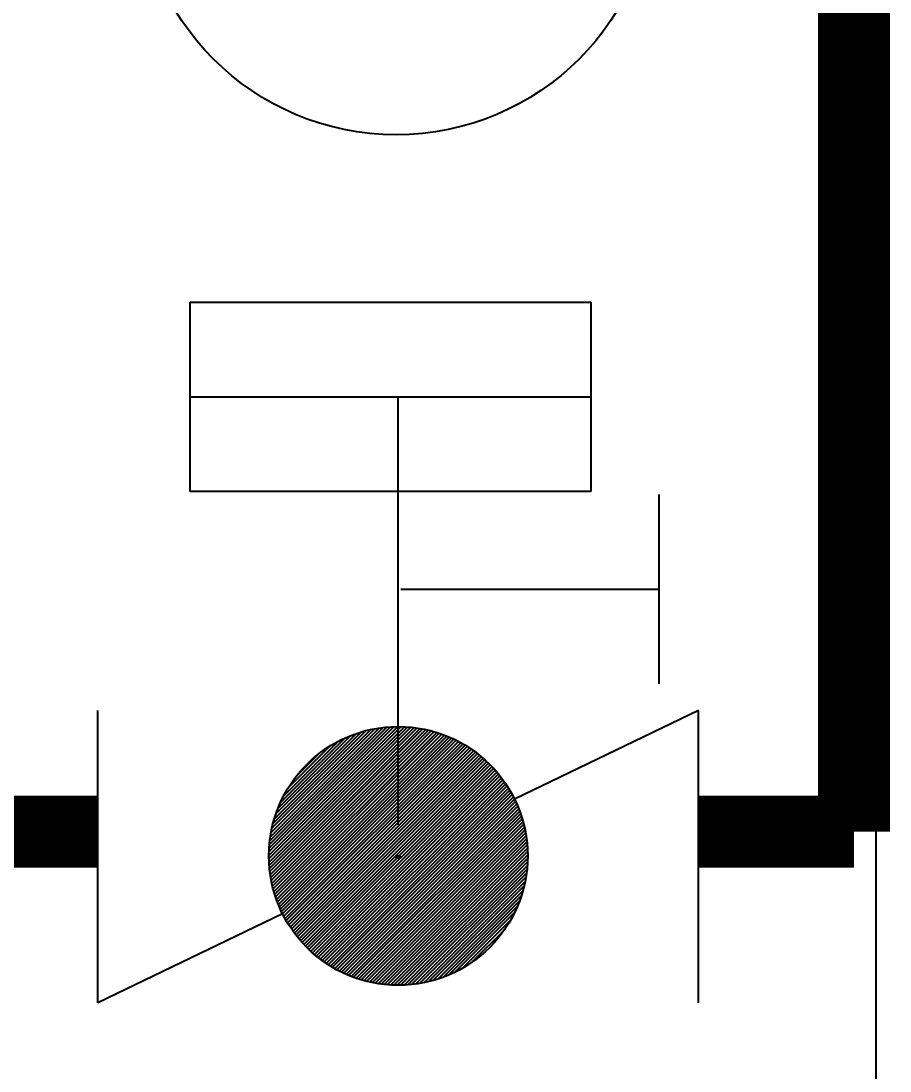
# Model space of a CAD drawing. Extents: x -22909.9 to -22897.8, y -4.7 to 4.1.
# Drawn here: x -22906.6961 to -22906.5154, y 0.3089 to 0.5273 of the extents above; entities that cross this region are included whole.
import ezdxf

# ---------------------------------------------------------------- set-up
doc = ezdxf.new("R2010")
doc.units = 0
doc.header["$MEASUREMENT"] = 0
doc.layers.get('0').update_dxf_attribs({"linetype": 'CONTINUOUS'})
for name, color, linetype in [('AUX', 7, 'CONTINUOUS'), ('CARGA', 7, 'CONTINUOUS'), ('DIB-018', 6, 'CONTINUOUS'), ('SIMBOLOS', 245, 'CONTINUOUS')]:
    doc.layers.add(name, color=color, linetype=linetype)
doc.styles.add('ROMAND', font='romand', dxfattribs={"height": 0.0339})

# ---------------------------------------------------------------- blocks, each defined once
blk = doc.blocks.new('*X0')
at = {"color": 0}
for p, q in [((2.60954, 8.55807), (2.6757, 8.62423)), ((2.60955, 8.55632), (2.67745, 8.62422)), ((2.60957, 8.55987), (2.6739, 8.6242)), ((2.60961, 8.55461), (2.67916, 8.62416)), ((2.60965, 8.56172), (2.67205, 8.62412)), ((2.60971, 8.55295), (2.68083, 8.62406)), ((2.60979, 8.56363), (2.67014, 8.62398)), ((2.60985, 8.55132), (2.68245, 8.62392)), ((2.61, 8.56561), (2.66817, 8.62377)), ((2.61003, 8.54973), (2.68405, 8.62374)), ((2.61024, 8.54817), (2.6856, 8.62353)), ((2.61027, 8.56765), (2.66612, 8.6235)), ((2.61048, 8.54664), (2.68713, 8.62329)), ((2.61063, 8.56977), (2.664, 8.62315)), ((2.61075, 8.54514), (2.68863, 8.62302)), ((2.61105, 8.54368), (2.69009, 8.62272)), ((2.61107, 8.57198), (2.66179, 8.6227)), ((2.61138, 8.54224), (2.69153, 8.62239)), ((2.61162, 8.5743), (2.65947, 8.62215)), ((2.61174, 8.54083), (2.69294, 8.62203)), ((2.61212, 8.53944), (2.69433, 8.62165)), ((2.6123, 8.57674), (2.65703, 8.62147)), ((2.61253, 8.53808), (2.69569, 8.62124)), ((2.61296, 8.53674), (2.69703, 8.62081)), ((2.61313, 8.57934), (2.65443, 8.62064)), ((2.61341, 8.53543), (2.69834, 8.62036)), ((2.61389, 8.53414), (2.69963, 8.61988)), ((2.61416, 8.58214), (2.65163, 8.61961)), ((2.61439, 8.53287), (2.7009, 8.61938)), ((2.61491, 8.53162), (2.70215, 8.61887)), ((2.61545, 8.5304), (2.70338, 8.61832)), ((2.61546, 8.58521), (2.64857, 8.61831)), ((2.61601, 8.52919), (2.70458, 8.61776)), ((2.61659, 8.528), (2.70577, 8.61718)), ((2.61714, 8.58866), (2.64511, 8.61663)), ((2.61719, 8.52683), (2.70694, 8.61658)), ((2.61781, 8.52568), (2.70809, 8.61596)), ((2.61845, 8.52456), (2.70922, 8.61533)), ((2.6191, 8.52344), (2.71033, 8.61467)), ((2.6195, 8.59278), (2.64099, 8.61427)), ((2.61978, 8.52235), (2.71142, 8.61399)), ((2.62047, 8.52128), (2.7125, 8.6133)), ((2.62118, 8.52022), (2.71355, 8.61259)), ((2.62191, 8.51918), (2.71459, 8.61186)), ((2.62265, 8.51816), (2.71562, 8.61112)), ((2.62341, 8.51715), (2.71662, 8.61036)), ((2.62354, 8.5986), (2.63518, 8.61023)), ((2.62419, 8.51616), (2.71761, 8.60958)), ((2.62499, 8.51519), (2.71858, 8.60878)), ((2.6258, 8.51423), (2.71954, 8.60797)), ((2.62663, 8.5133), (2.72047, 8.60714)), ((2.62748, 8.51238), (2.7214, 8.60629)), ((2.62834, 8.51147), (2.7223, 8.60543)), ((2.62922, 8.51058), (2.72319, 8.60455)), ((2.63012, 8.50971), (2.72406, 8.60365)), ((2.63103, 8.50886), (2.72491, 8.60274)), ((2.63196, 8.50802), (2.72575, 8.60181)), ((2.63291, 8.5072), (2.72657, 8.60086)), ((2.63387, 8.50639), (2.72738, 8.5999)), ((2.63485, 8.50561), (2.72817, 8.59892)), ((2.63585, 8.50483), (2.72894, 8.59792)), ((2.63686, 8.50408), (2.72969, 8.59691)), ((2.63789, 8.50334), (2.73043, 8.59588)), ((2.63894, 8.50263), (2.73115, 8.59483)), ((2.64001, 8.50192), (2.73185, 8.59376)), ((2.64109, 8.50124), (2.73253, 8.59268)), ((2.6422, 8.50058), (2.7332, 8.59158)), ((2.64332, 8.49993), (2.73384, 8.59045)), ((2.64446, 8.4993), (2.73447, 8.58932)), ((2.64561, 8.49869), (2.73508, 8.58816)), ((2.64679, 8.4981), (2.73567, 8.58698)), ((2.64799, 8.49753), (2.73624, 8.58578)), ((2.64921, 8.49698), (2.73679, 8.58457)), ((2.65044, 8.49645), (2.73732, 8.58333)), ((2.6517, 8.49594), (2.73783, 8.58207)), ((2.65298, 8.49545), (2.73832, 8.58079)), ((2.65428, 8.49499), (2.73878, 8.57949)), ((2.65561, 8.49454), (2.73923, 8.57816)), ((2.65696, 8.49413), (2.73965, 8.57681)), ((2.65833, 8.49373), (2.74004, 8.57544)), ((2.65973, 8.49336), (2.74041, 8.57404)), ((2.66116, 8.49302), (2.74075, 8.57262)), ((2.66261, 8.4927), (2.74107, 8.57116)), ((2.66409, 8.49242), (2.74135, 8.56968)), ((2.6656, 8.49216), (2.74161, 8.56817)), ((2.66714, 8.49193), (2.74184, 8.56663)), ((2.66872, 8.49174), (2.74203, 8.56505)), ((2.67033, 8.49159), (2.74219, 8.56344)), ((2.67198, 8.49147), (2.74231, 8.56179)), ((2.67366, 8.49138), (2.74239, 8.56011)), ((2.67539, 8.49135), (2.74242, 8.55838)), ((2.67717, 8.49136), (2.74242, 8.5566)), ((2.679, 8.49141), (2.74236, 8.55478)), ((2.68087, 8.49152), (2.74225, 8.5529)), ((2.68281, 8.4917), (2.74207, 8.55096)), ((2.68482, 8.49193), (2.74184, 8.54895)), ((2.6869, 8.49225), (2.74152, 8.54687)), ((2.68907, 8.49265), (2.74113, 8.5447)), ((2.69133, 8.49314), (2.74063, 8.54244)), ((2.69371, 8.49375), (2.74002, 8.54006)), ((2.69623, 8.4945), (2.73927, 8.53754)), ((2.69892, 8.49543), (2.73834, 8.53485)), ((2.70184, 8.49658), (2.73719, 8.53193)), ((2.70508, 8.49806), (2.73571, 8.52869)), ((2.70882, 8.50003), (2.73374, 8.52495)), ((2.71354, 8.50298), (2.73079, 8.52023))]:
    blk.add_line(p, q, dxfattribs=at)
blk = doc.blocks.new('XV')
at = {"layer": 'AUX'}
blk.add_circle((0.00886, 0.00526), 0.05377, dxfattribs=at)
at = {"layer": 'AUX', "style": 'ROMAND'}
blk.add_text('XV', height=0.036577, dxfattribs=at).set_placement((-0.02915, -0.01603))

msp = doc.modelspace()

# ---------------------------------------------------------------- linework, layer by layer
at = {"layer": 'CARGA'}
for p, q in [((-22906.66094, 0.46882), (-22906.57762, 0.46882)), ((-22906.66094, 0.42945), (-22906.66094, 0.46882)), ((-22906.57762, 0.46882), (-22906.57762, 0.42945)), ((-22906.66094, 0.44914), (-22906.57762, 0.44914)), ((-22906.61771, 0.36014), (-22906.61771, 0.44914)), ((-22906.57762, 0.42945), (-22906.66094, 0.42945)), ((-22906.56349, 0.42884), (-22906.56349, 0.38947)), ((-22906.61714, 0.40916), (-22906.56349, 0.40916)), ((-22906.68012, 0.32309), (-22906.68012, 0.3839)), ((-22906.55525, 0.3839), (-22906.59347, 0.36545)), ((-22906.55525, 0.32309), (-22906.55525, 0.3839)), ((-22906.61796, 0.35363), (-22906.61823, 0.35349)), ((-22906.61823, 0.35349), (-22906.61758, 0.35318)), ((-22906.61787, 0.35384), (-22906.61714, 0.35349)), ((-22906.61714, 0.35349), (-22906.61749, 0.35332)), ((-22906.64173, 0.34162), (-22906.68012, 0.32309))]:
    msp.add_line(p, q, dxfattribs=at)
at = {"layer": 'CARGA', "const_width": 0.015}
for points in [[(-22906.5229, 2.67822), (-22906.5229, 0.35872)], [(-22906.7464, 0.35872), (-22906.68012, 0.35872)], [(-22906.55525, 0.35872), (-22906.5229, 0.35872)]]:
    msp.add_lwpolyline(points, dxfattribs=at)
at = {"layer": 'CARGA'}
msp.add_circle((-22906.61766, 0.35365), 0.02691, dxfattribs=at)
at = {"layer": 'DIB-018'}
msp.add_line((-22906.51831, 1.42952), (-22906.51831, -0.10048), dxfattribs=at)

# ---------------------------------------------------------------- block references
at = {"layer": 'CARGA', "xscale": 0.405, "yscale": 0.405, "zscale": 0.405}
msp.add_blockref('*X0', (-22907.70143, -3.11226), dxfattribs=at)
at = {"layer": 'SIMBOLOS'}
msp.add_blockref('XV', (-22906.62695, 0.55218), dxfattribs=at)

doc.saveas('drawing.dxf')
